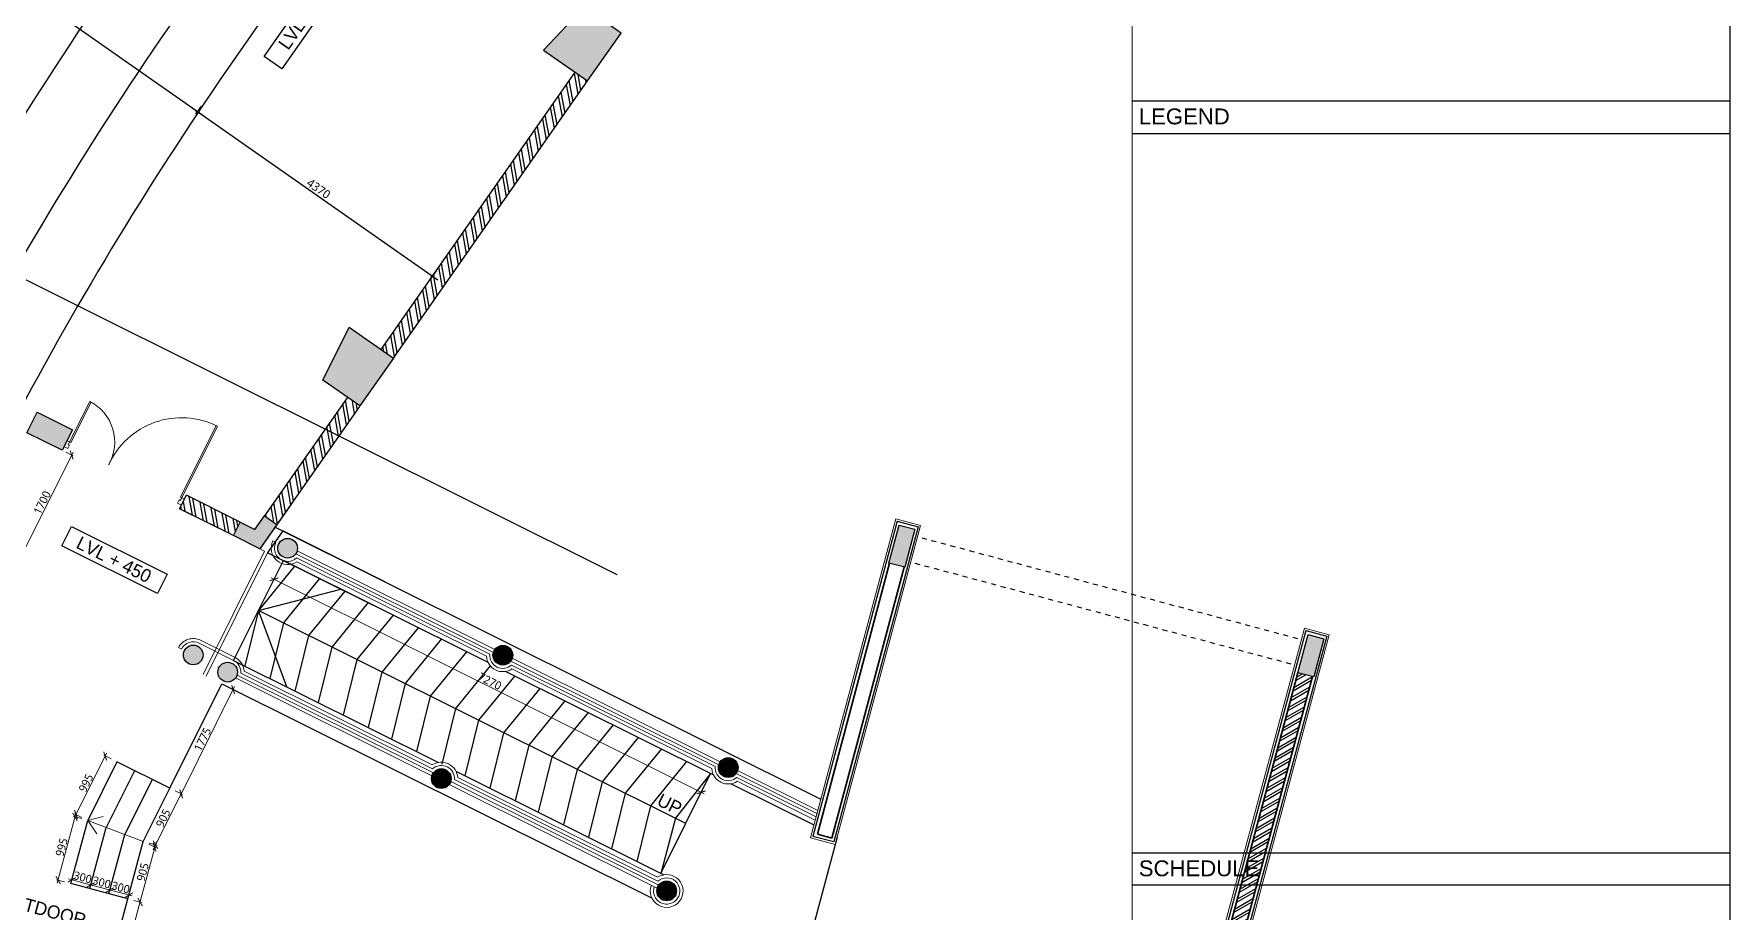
# Model space of a CAD drawing. Header units: millimetres. Extents: x 897770 to 1185420, y -692043 to -233237.
# Drawn here: x 955685 to 981518, y -271946 to -258568 of the extents above; entities that cross this region are included whole.
import ezdxf
from ezdxf.enums import TextEntityAlignment as Align

# ---------------------------------------------------------------- set-up
doc = ezdxf.new("R2010")
doc.units = ezdxf.units.MM
doc.header["$MEASUREMENT"] = 0
doc.header["$PDMODE"] = 67
doc.linetypes.add('Dash', pattern=[6, 3, -3])
doc.layers.get('Defpoints').update_dxf_attribs({"color": 6})
for name, color, linetype in [('A-Anno Tags', 6, 'Continuous'), ('A-Elevation', 4, 'Continuous'), ('A-Steps', 3, 'Continuous'), ('A-Wall Patt', 8, 'Continuous'), ('S-Conc Patt', 9, 'Continuous')]:
    doc.layers.add(name, color=color, linetype=linetype)
for name, color, linetype, lineweight in [('A-Detail Lines', 8, 'Continuous', 25), ('A-Wall Sec', 1, 'Continuous', 30), ('Ann_TitleBlock 2', 5, 'Continuous', 25), ('Anno_Tittleblock', 5, 'Continuous', 13), ('ele l', 6, 'Continuous', 15), ('elevation', 4, 'Continuous', 13), ('S-Concrete', 40, 'Continuous', 30), ('ST CLADDING PLAN', 6, 'Continuous', 9), ('stone light', 8, 'Continuous', 25), ('text', 7, 'Continuous', 5)]:
    doc.layers.add(name, color=color, linetype=linetype, lineweight=lineweight)
doc.styles.get("Standard").update_dxf_attribs({"font": 'trebuc.ttf'})
doc.styles.add('TITLE', font='swissel.ttf', dxfattribs={"height": 4.3})
doc.dimstyles.new('ABLA_WD_L @ 50', dxfattribs={"dimscale": 50, "dimtxt": 2.5, "dimasz": 2, "dimexe": 0.5, "dimexo": 0.25, "dimgap": 0.3, "dimtad": 1, "dimdec": 0, "dimrnd": 5, "dimzin": 0, "dimdsep": 46, "dimtxsty": 'Standard', "dimblk": 'ARCHTICK', "dimcen": 0.2, "dimdle": 1, "dimclrd": 251, "dimclre": 8, "dimadec": 0, "dimazin": 0, "dimtfac": 1, "dimtdec": 0, "dimtofl": 0, "dimtmove": 0, "dimatfit": 0, "dimfxl": 2, "dimfxlon": 1, "dimtolj": 1, "dimtzin": 0, "dimlwd": -1, "dimlwe": -1, "dimarcsym": 0})
doc.dimstyles.new('IIITD_WD_M @ 100', dxfattribs={"dimscale": 100, "dimtxt": 1.3, "dimasz": 0.75, "dimexe": 0.5, "dimexo": 0.25, "dimgap": 0.3, "dimtad": 1, "dimdec": 0, "dimrnd": 1, "dimzin": 0, "dimdsep": 46, "dimtxsty": 'Standard', "dimblk": 'ARCHTICK', "dimcen": 0.2, "dimdle": 1, "dimclrd": 8, "dimclre": 9, "dimadec": 0, "dimazin": 0, "dimtfac": 1, "dimtdec": 0, "dimtofl": 0, "dimtmove": 0, "dimatfit": 0, "dimfxl": 1, "dimtolj": 1, "dimtzin": 0, "dimlwd": -1, "dimlwe": -1, "dimarcsym": 0})
pattern_1 = [(135, (384534.61, -897154.88), (-106.066017, -106.066017), []), (135, (384534.61, -897084.17), (-106.066017, -106.066017), [])]

# ---------------------------------------------------------------- blocks, each defined once
blk = doc.blocks.new('block outer')
at = {"layer": 'S-Conc Patt'}
for points in [[(858410, -272461, 1), (858582, -272216, 1)], [(857012, -274107, -1), (857104, -273821, -1)], [(857497, -274349, 1), (857669, -274103, 1)]]:
    blk.add_hatch(color=256, dxfattribs=at).paths.add_polyline_path(points)
h = blk.add_hatch(color=256, dxfattribs=at)
edge = h.paths.add_edge_path()
edge.add_arc((861774, -273968), 150, 0, 360)
h = blk.add_hatch(color=256, dxfattribs=at)
edge = h.paths.add_edge_path()
edge.add_arc((865206, -275680), 150, 0, 360)
h = blk.add_hatch(color=256, dxfattribs=at)
edge = h.paths.add_edge_path()
edge.add_arc((860837, -275848), 150, 0, 360)
h = blk.add_hatch(color=256, dxfattribs=at)
edge = h.paths.add_edge_path()
edge.add_arc((864269, -277559), 150, 0, 360)
at = {"layer": 'A-Steps'}
for p, q in [((858423, -272074), (858191, -272406)), ((859985, -272853), (858423, -272074)), ((859806, -273211), (858191, -272406))]:
    blk.add_line(p, q, dxfattribs=at)
at = {"layer": 'ele l'}
for p, q in [((858146, -272383), (857209, -274263)), ((858191, -272406), (857254, -274285)), ((858003, -272312), (858146, -272383))]:
    blk.add_line(p, q, dxfattribs=at)
at = {"layer": 'S-Concrete'}
for centre in [(858496, -272338), (857058, -273964), (861774, -273968), (857583, -274226), (865206, -275680), (860837, -275848), (864269, -277559)]:
    blk.add_circle(centre, 150, dxfattribs=at)
blk = doc.blocks.new('perg colmn')
at = {"layer": 'S-Conc Patt'}
for points in [[(867808, -271985), (867652, -272565), (867894, -272629), (868049, -272050)], [(874038, -273654), (873883, -274234), (874124, -274299), (874279, -273719)]]:
    blk.add_hatch(color=256, dxfattribs=at).paths.add_polyline_path(points)
at = {"layer": 'S-Concrete', "elevation": 0}
blk.add_lwpolyline([(867652, -272565), (867808, -271985), (868049, -272050), (867894, -272629)], close=True, dxfattribs=at)
at = {"layer": 'S-Concrete'}
blk.add_lwpolyline([(873883, -274234), (874038, -273654), (874279, -273719), (874124, -274299)], close=True, dxfattribs=at)
blk = doc.blocks.new('ewtwert')
at = {"layer": 'A-Detail Lines', "linetype": 'Dash', "ltscale": 25}
for p, q in [((969197, -172988), (974944, -174528)), ((969094, -173374), (974841, -174914))]:
    blk.add_line(p, q, dxfattribs=at)
blk = doc.blocks.new('Col BIG')
at = {"layer": 'S-Concrete'}
blk.add_lwpolyline([(430436, -150129), (431326, -150129), (431326, -150816), (430436, -150949)], close=True, dxfattribs=at)
blk = doc.blocks.new('Sttruct Acad')
at = {"layer": 'S-Conc Patt'}
for points in [[(522091, -159620), (522179, -160214), (521833, -160266), (521744, -159672)], [(525876, -163594), (524986, -163594), (524986, -162907), (525876, -162774)], [(531032, -163594), (531922, -163594), (531922, -162907), (531032, -162774)], [(522264, -163149), (522492, -163115), (522529, -163364), (522781, -163364), (522781, -163594), (522331, -163594)]]:
    blk.add_hatch(color=256, dxfattribs=at).paths.add_polyline_path(points)
at = {"layer": 'S-Concrete'}
for points in [[(522091, -159620), (522179, -160214), (521833, -160266), (521744, -159672), (522091, -159620)], [(522264, -163149), (522492, -163115), (522529, -163364), (522781, -163364), (522781, -163594), (522331, -163594), (522264, -163149)]]:
    blk.add_lwpolyline(points, dxfattribs=at)
at = {"layer": 'S-Concrete', "rotation": 180}
blk.add_blockref('Col BIG', (956313, -313723), dxfattribs=at)
at = {"layer": 'S-Concrete', "xscale": -0.9999999999999996, "rotation": 180}
blk.add_blockref('Col BIG', (100595, -313723), dxfattribs=at)
blk = doc.blocks.new('Big Door Garbage')
at = {"layer": 'A-Detail Lines', "lineweight": 18}
for centre, radius, start, end in [((-12515, 128703), 515, 270, 3.8969), ((-11085, 128703), 915, 177.8078, 270)]:
    blk.add_arc(centre, radius, start, end, dxfattribs=at)
at = {"layer": 'ele l', "lineweight": 18}
for p, q in [((-12550, 128778), (-12500, 128778)), ((-12550, 128703), (-12550, 128778)), ((-12550, 128703), (-12515, 128703)), ((-12515, 128738), (-12500, 128738)), ((-12515, 128703), (-12515, 128738)), ((-12515, 128703), (-12515, 128188)), ((-12499, 128703), (-12515, 128703)), ((-12500, 128778), (-12500, 128738)), ((-12499, 128703), (-12499, 128188)), ((-11101, 128703), (-11101, 127788)), ((-11101, 128703), (-11085, 128703)), ((-11100, 128778), (-11100, 128738)), ((-11050, 128778), (-11100, 128778)), ((-11085, 128738), (-11100, 128738)), ((-11085, 128703), (-11085, 128738)), ((-11050, 128703), (-11085, 128703)), ((-11085, 128703), (-11085, 127788)), ((-11050, 128703), (-11050, 128778))]:
    blk.add_line(p, q, dxfattribs=at)
blk = doc.blocks.new('_ArchTick')
at = {"color": 0, "linetype": 'ByBlock', "const_width": 0.15}
blk.add_lwpolyline([(-0.5, -0.5), (0.5, 0.5)], dxfattribs=at)
blk = doc.blocks.new('*D212')
at = {"layer": 'A-Anno Tags', "color": 9, "transparency": 16777216}
for p, q in [((543531, -462122), (543531, -462272)), ((547899, -462122), (547899, -462272))]:
    blk.add_line(p, q, dxfattribs=at)
at = {"layer": 'A-Anno Tags', "color": 8, "transparency": 16777216}
blk.add_line((543431, -462222), (547999, -462222), dxfattribs=at)
at = {"layer": 'Defpoints', "color": 0, "linetype": 'Continuous', "transparency": 16777216}
for p in [(543531, -461010), (547899, -461010), (547899, -462222)]:
    blk.add_point(p, dxfattribs=at)
at = {"layer": 'A-Anno Tags', "color": 8, "linetype": 'Continuous', "transparency": 16777216, "xscale": 50, "yscale": 50, "zscale": 50, "rotation": 180}
blk.add_blockref('_ArchTick', (543531, -462222), dxfattribs=at)
at = {"layer": 'A-Anno Tags', "color": 8, "linetype": 'Continuous', "transparency": 16777216, "xscale": 50, "yscale": 50, "zscale": 50}
blk.add_blockref('_ArchTick', (547899, -462222), dxfattribs=at)
at = {"layer": 'A-Anno Tags', "color": 0, "linetype": 'Continuous', "transparency": 16777216, "insert": (545715, -462126), "char_height": 130, "attachment_point": 5}
blk.add_mtext('\\A1;4370', dxfattribs=at)
blk = doc.blocks.new('*D213')
at = {"layer": 'A-Anno Tags', "color": 9, "transparency": 16777216}
for p, q in [((536931, -462122), (536931, -462272)), ((543531, -462122), (543531, -462272))]:
    blk.add_line(p, q, dxfattribs=at)
at = {"layer": 'A-Anno Tags', "color": 8, "transparency": 16777216}
blk.add_line((543631, -462222), (536831, -462222), dxfattribs=at)
at = {"layer": 'Defpoints', "color": 0, "linetype": 'Continuous', "transparency": 16777216}
for p in [(536931, -461010), (543531, -461010), (536931, -462222)]:
    blk.add_point(p, dxfattribs=at)
at = {"layer": 'A-Anno Tags', "color": 8, "linetype": 'Continuous', "transparency": 16777216, "xscale": 50, "yscale": 50, "zscale": 50, "rotation": 180}
blk.add_blockref('_ArchTick', (536931, -462222), dxfattribs=at)
at = {"layer": 'A-Anno Tags', "color": 8, "linetype": 'Continuous', "transparency": 16777216, "xscale": 50, "yscale": 50, "zscale": 50}
blk.add_blockref('_ArchTick', (543531, -462222), dxfattribs=at)
at = {"layer": 'A-Anno Tags', "color": 0, "linetype": 'Continuous', "transparency": 16777216, "insert": (540231, -462126), "char_height": 130, "attachment_point": 5}
blk.add_mtext('\\A1;6600', dxfattribs=at)
blk = doc.blocks.new('*D933')
at = {"layer": 'Defpoints', "color": 0, "transparency": 16777216}
for p in [(959484, -266591, 0), (959341, -266878), (965991, -269835, 0)]:
    blk.add_point(p, dxfattribs=at)
at = {"layer": 'text', "color": 8, "transparency": 16777216}
for p, q in [((959385, -266789), (959330, -266901)), ((965893, -270033), (965837, -270145))]:
    blk.add_line(p, q, dxfattribs=at)
at = {"layer": 'text', "color": 251, "transparency": 16777216}
blk.add_line((965893, -270145), (959296, -266856), dxfattribs=at)
at = {"layer": 'text', "color": 251, "transparency": 16777216, "xscale": 100, "yscale": 100, "zscale": 100}
for p, rotation in [((959341, -266878), 153.5020281023423), ((965848, -270122), 333.5020281023423)]:
    blk.add_blockref('_ArchTick', p, dxfattribs=dict(at, rotation=rotation))
at = {"layer": 'text', "color": 0, "transparency": 16777216, "insert": (962629, -268430), "char_height": 125, "attachment_point": 5, "rotation": 333.502}
blk.add_mtext('\\A1;7270', dxfattribs=at)
blk = doc.blocks.new('*D934')
at = {"layer": 'Defpoints', "color": 0, "transparency": 16777216}
for p in [(955667, -264688, 0), (956260, -264984), (954908, -266209, 0)]:
    blk.add_point(p, dxfattribs=at)
at = {"layer": 'text', "color": 251, "transparency": 16777216}
blk.add_line((955479, -266550), (956283, -264939), dxfattribs=at)
at = {"layer": 'text', "color": 8, "transparency": 16777216}
for p, q in [((956171, -264939), (956283, -264995)), ((955412, -266461), (955524, -266516))]:
    blk.add_line(p, q, dxfattribs=at)
at = {"layer": 'text', "color": 251, "transparency": 16777216, "xscale": 100, "yscale": 100, "zscale": 100}
for p, rotation in [((956260, -264984), 63.50202810234309), ((955502, -266505), 243.5020281023431)]:
    blk.add_blockref('_ArchTick', p, dxfattribs=dict(at, rotation=rotation))
at = {"layer": 'text', "color": 0, "transparency": 16777216, "insert": (955811, -265709), "char_height": 125, "attachment_point": 5, "rotation": 63.502}
blk.add_mtext('\\A1;1700', dxfattribs=at)
blk = doc.blocks.new('*D939')
at = {"layer": 'Defpoints', "color": 0, "transparency": 16777216}
for p in [(956312, -270498), (956505, -270549, 0), (956247, -271511, 0)]:
    blk.add_point(p, dxfattribs=at)
at = {"layer": 'text', "color": 251, "transparency": 16777216}
blk.add_line((956041, -271508), (956325, -270449), dxfattribs=at)
at = {"layer": 'text', "color": 8, "transparency": 16777216}
for p, q in [((956408, -270523), (956288, -270491)), ((956151, -271485), (956030, -271453))]:
    blk.add_line(p, q, dxfattribs=at)
at = {"layer": 'text', "color": 251, "transparency": 16777216, "xscale": 100, "yscale": 100, "zscale": 100}
for p, rotation in [((956312, -270498), 75.0000064249431), ((956054, -271459), 255.000006424943)]:
    blk.add_blockref('_ArchTick', p, dxfattribs=dict(at, rotation=rotation))
at = {"layer": 'text', "color": 0, "transparency": 16777216, "insert": (956107, -270958), "char_height": 125, "attachment_point": 5, "rotation": 75}
blk.add_mtext('\\A1;995', dxfattribs=at)
blk = doc.blocks.new('*D896')
at = {"layer": 'Defpoints', "color": 0, "transparency": 16777216}
for p in [(956949, -269658, 0), (956326, -270460), (956505, -270549, 0)]:
    blk.add_point(p, dxfattribs=at)
at = {"layer": 'text', "color": 251, "transparency": 16777216}
blk.add_line((956793, -269524), (956304, -270505), dxfattribs=at)
at = {"layer": 'text', "color": 8, "transparency": 16777216}
for p, q in [((956860, -269614), (956748, -269558)), ((956416, -270505), (956304, -270449))]:
    blk.add_line(p, q, dxfattribs=at)
at = {"layer": 'text', "color": 251, "transparency": 16777216, "xscale": 100, "yscale": 100, "zscale": 100}
for p, rotation in [((956770, -269569), 63.50204527759618), ((956326, -270460), 243.5020452775962)]:
    blk.add_blockref('_ArchTick', p, dxfattribs=dict(at, rotation=rotation))
at = {"layer": 'text', "color": 0, "transparency": 16777216, "insert": (956478, -269979), "char_height": 125, "attachment_point": 5, "rotation": 63.502}
blk.add_mtext('\\A1;995', dxfattribs=at)
blk = doc.blocks.new('*D940')
at = {"layer": 'Defpoints', "color": 0, "transparency": 16777216}
for p in [(957117, -271744, 0), (957302, -271794), (956657, -273459, 0)]:
    blk.add_point(p, dxfattribs=at)
at = {"layer": 'text', "color": 251, "transparency": 16777216}
blk.add_line((956830, -273558), (957315, -271745), dxfattribs=at)
at = {"layer": 'text', "color": 8, "transparency": 16777216}
for p, q in [((957206, -271768), (957327, -271800)), ((956746, -273483), (956867, -273516))]:
    blk.add_line(p, q, dxfattribs=at)
at = {"layer": 'text', "color": 251, "transparency": 16777216, "xscale": 100, "yscale": 100, "zscale": 100}
for p, rotation in [((957302, -271794), 75.00000642494923), ((956843, -273509), 255.0000064249493)]:
    blk.add_blockref('_ArchTick', p, dxfattribs=dict(at, rotation=rotation))
at = {"layer": 'text', "color": 0, "transparency": 16777216, "insert": (956997, -272631), "char_height": 125, "attachment_point": 5, "rotation": 75}
blk.add_mtext('\\A1;1775', dxfattribs=at)
blk = doc.blocks.new('*D941')
at = {"layer": 'Defpoints', "color": 0, "transparency": 16777216}
for p in [(957351, -270870, 0), (957537, -270920), (957117, -271744, 0)]:
    blk.add_point(p, dxfattribs=at)
at = {"layer": 'text', "color": 251, "transparency": 16777216}
blk.add_line((957290, -271842), (957550, -270871), dxfattribs=at)
at = {"layer": 'text', "color": 8, "transparency": 16777216}
for p, q in [((957440, -270894), (957561, -270926)), ((957206, -271768), (957327, -271800))]:
    blk.add_line(p, q, dxfattribs=at)
at = {"layer": 'text', "color": 251, "transparency": 16777216, "xscale": 100, "yscale": 100, "zscale": 100}
for p, rotation in [((957537, -270920), 75.00000642608899), ((957302, -271794), 255.000006426089)]:
    blk.add_blockref('_ArchTick', p, dxfattribs=dict(at, rotation=rotation))
at = {"layer": 'text', "color": 0, "transparency": 16777216, "insert": (957343, -271336), "char_height": 125, "attachment_point": 5, "rotation": 75}
blk.add_mtext('\\A1;905', dxfattribs=at)
blk = doc.blocks.new('*D897')
at = {"layer": 'Defpoints', "color": 0, "transparency": 16777216}
for p in [(958547, -268470, 0), (957755, -270060, 0), (957927, -270146)]:
    blk.add_point(p, dxfattribs=at)
at = {"layer": 'text', "color": 251, "transparency": 16777216}
blk.add_line((958742, -268511), (957905, -270190), dxfattribs=at)
at = {"layer": 'text', "color": 8, "transparency": 16777216}
for p, q in [((958630, -268512), (958742, -268567)), ((957837, -270101), (957949, -270157))]:
    blk.add_line(p, q, dxfattribs=at)
at = {"layer": 'text', "color": 251, "transparency": 16777216, "xscale": 100, "yscale": 100, "zscale": 100}
for p, rotation in [((958719, -268556), 63.50204527760545), ((957927, -270146), 243.5020452776054)]:
    blk.add_blockref('_ArchTick', p, dxfattribs=dict(at, rotation=rotation))
at = {"layer": 'text', "color": 0, "transparency": 16777216, "insert": (958253, -269316), "char_height": 125, "attachment_point": 5, "rotation": 63.502}
blk.add_mtext('\\A1;1775', dxfattribs=at)
blk = doc.blocks.new('*D898')
at = {"layer": 'Defpoints', "color": 0, "transparency": 16777216}
for p in [(957755, -270060, 0), (957351, -270870, 0), (957523, -270956)]:
    blk.add_point(p, dxfattribs=at)
at = {"layer": 'text', "color": 251, "transparency": 16777216}
blk.add_line((957949, -270101), (957501, -271000), dxfattribs=at)
at = {"layer": 'text', "color": 8, "transparency": 16777216}
for p, q in [((957837, -270101), (957949, -270157)), ((957434, -270911), (957545, -270967))]:
    blk.add_line(p, q, dxfattribs=at)
at = {"layer": 'text', "color": 251, "transparency": 16777216, "xscale": 100, "yscale": 100, "zscale": 100}
for p, rotation in [((957927, -270146), 63.50204527358547), ((957523, -270956), 243.5020452735855)]:
    blk.add_blockref('_ArchTick', p, dxfattribs=dict(at, rotation=rotation))
at = {"layer": 'text', "color": 0, "transparency": 16777216, "insert": (957654, -270515), "char_height": 125, "attachment_point": 5, "rotation": 63.502}
blk.add_mtext('\\A1;905', dxfattribs=at)
blk = doc.blocks.new('*D942')
at = {"layer": 'Defpoints', "color": 0, "transparency": 16777216}
for p in [(956827, -271666, 0), (956842, -271610), (957117, -271744, 0)]:
    blk.add_point(p, dxfattribs=at)
at = {"layer": 'text', "color": 251, "transparency": 16777216}
blk.add_line((957180, -271701), (956794, -271597), dxfattribs=at)
at = {"layer": 'text', "color": 8, "transparency": 16777216}
for p, q in [((956830, -271654), (956848, -271586)), ((957120, -271732), (957138, -271664))]:
    blk.add_line(p, q, dxfattribs=at)
at = {"layer": 'text', "color": 251, "transparency": 16777216, "xscale": 100, "yscale": 100, "zscale": 100}
for p, rotation in [((956842, -271610), 165.0000064249966), ((957132, -271688), 345.0000064249966)]:
    blk.add_blockref('_ArchTick', p, dxfattribs=dict(at, rotation=rotation))
at = {"layer": 'text', "color": 0, "transparency": 16777216, "insert": (957007, -271573), "char_height": 125, "attachment_point": 5, "rotation": 345}
blk.add_mtext('\\A1;300', dxfattribs=at)
blk = doc.blocks.new('*D943')
at = {"layer": 'Defpoints', "color": 0, "transparency": 16777216}
for p in [(956537, -271589, 0), (956552, -271532), (956827, -271666, 0)]:
    blk.add_point(p, dxfattribs=at)
at = {"layer": 'text', "color": 251, "transparency": 16777216}
blk.add_line((956890, -271623), (956504, -271519), dxfattribs=at)
at = {"layer": 'text', "color": 8, "transparency": 16777216}
for p, q in [((956540, -271577), (956559, -271508)), ((956830, -271654), (956848, -271586))]:
    blk.add_line(p, q, dxfattribs=at)
at = {"layer": 'text', "color": 251, "transparency": 16777216, "xscale": 100, "yscale": 100, "zscale": 100}
for p, rotation in [((956552, -271532), 165.0000064260891), ((956842, -271610), 345.0000064260891)]:
    blk.add_blockref('_ArchTick', p, dxfattribs=dict(at, rotation=rotation))
at = {"layer": 'text', "color": 0, "transparency": 16777216, "insert": (956717, -271495), "char_height": 125, "attachment_point": 5, "rotation": 345}
blk.add_mtext('\\A1;300', dxfattribs=at)
blk = doc.blocks.new('*D944')
at = {"layer": 'Defpoints', "color": 0, "transparency": 16777216}
for p in [(956262, -271455), (956247, -271511, 0), (956537, -271589, 0)]:
    blk.add_point(p, dxfattribs=at)
at = {"layer": 'text', "color": 251, "transparency": 16777216}
blk.add_line((956600, -271545), (956214, -271442), dxfattribs=at)
at = {"layer": 'text', "color": 8, "transparency": 16777216}
for p, q in [((956251, -271499), (956269, -271431)), ((956540, -271577), (956559, -271508))]:
    blk.add_line(p, q, dxfattribs=at)
at = {"layer": 'text', "color": 251, "transparency": 16777216, "xscale": 100, "yscale": 100, "zscale": 100}
for p, rotation in [((956262, -271455), 165.0000064260891), ((956552, -271532), 345.0000064260891)]:
    blk.add_blockref('_ArchTick', p, dxfattribs=dict(at, rotation=rotation))
at = {"layer": 'text', "color": 0, "transparency": 16777216, "insert": (956428, -271418), "char_height": 125, "attachment_point": 5, "rotation": 345}
blk.add_mtext('\\A1;300', dxfattribs=at)
blk = doc.blocks.new('IIITD WD A1- L Format Library')
for p, q in [((870, -7.57), (870, 573.91)), ((775, 499.74), (870, 499.74)), ((775, 494.57), (870, 494.57)), ((775, 380.26), (870, 380.26)), ((870, 375.1), (775, 375.1))]:
    blk.add_line(p, q)
at = {"layer": 'Anno_Tittleblock', "color": 5}
blk.add_lwpolyline([(0, -7.57), (775, -7.57), (775, 573.91), (0, 573.91)], close=True, dxfattribs=at)
at = {"char_height": 2.5175, "attachment_point": 1}
for s, insert in [('{\\fSwis721 LtEx BT|b0|i0|c0|p34;LEGEND}', (776.07, 498.53)), ('{\\fSwis721 LtEx BT|b0|i0|c0|p34;SCHEDULE }', (776.07, 379.06))]:
    blk.add_mtext(s, dxfattribs=dict(at, insert=insert))
at = {"style": 'TITLE'}
for tag, p, height in [('PROJECT NAME 1', (779.17, 137.4), 2.98), ('PROJECT NAME 2', (779.17, 132.23), 2.98), ('PROJECT_NAME_3', (779.17, 127.37), 2.98), ('1:100@A1', (818.06, 91.92), 2.25), ('03.04.11', (821.96, 84.64), 2.25), ('A-2.03', (844.81, 84.28), 4), ('AC', (827.5, 76.14), 2.25), ('A', (858.85, 75.94), 3.66)]:
    blk.add_attdef(tag, p, '', height=height, dxfattribs=at)
for p in [(780.3, 113.01), (780.3, 106.37)]:
    blk.add_attdef('FIRST FLOOR PLAN', text='', height=3.39, dxfattribs=at).set_placement(p, align=Align.TOP_LEFT)
blk = doc.blocks.new('ertgergerg')
at = {"layer": 'A-Wall Patt'}
h = blk.add_hatch(dxfattribs=at)
h.set_pattern_fill('ANSI32', color=256, scale=400, angle=90, style=0)
h.set_pattern_definition([(135, (384534.61, -897154.88), (-106.066017, -106.066017), []), (135, (384534.61, -897084.17), (-106.066017, -106.066017), [])])
h.paths.add_polyline_path([(547898.7, -458432.8), (547898.7, -463588.2), (548128.7, -463588.2), (548128.7, -458432.8)])
h = blk.add_hatch(dxfattribs=at)
h.set_pattern_fill('ANSI32', color=256, scale=400, angle=90, style=0)
h.set_pattern_definition(pattern_1)
h.paths.add_polyline_path([(547898.7, -466683.7), (548128.7, -466683.7), (548128.7, -464486.5), (547898.7, -464486.5)])
h = blk.add_hatch(dxfattribs=at)
h.set_pattern_fill('ANSI32', color=256, scale=400, angle=90, style=0)
h.set_pattern_definition(pattern_1)
h.paths.add_polyline_path([(547683.6, -467200.2), (547649.6, -466972.7), (546744.2, -467108.1), (546778.2, -467335.6)])
at = {"layer": 'A-Anno Tags'}
blk.add_lwpolyline([(543879.9, -460951.5), (543879.9, -459323.3), (544209.9, -459323.3), (544209.9, -460951.5)], close=True, dxfattribs=at)
at = {"layer": 'A-Detail Lines'}
blk.add_lwpolyline([(547351.7, -467249.7), (547351.7, -467249.8)], dxfattribs=at)
blk.add_lwpolyline([(547351.7, -467249.7), (547351.7, -467249.8)], dxfattribs=at)
at = {"layer": 'A-Elevation'}
for radius, start, end in [(60666.1, 172.903079, 187.096801), (59566.1, 172.929033, 187.070845), (58466.1, 172.955964, 187.043912), (57366.1, 172.983928, 187.015946), (56266.1, 173.01299, 186.98689), (55166.1, 173.0432, 186.95667), (54066.1, 173.07465, 186.92522)]:
    blk.add_arc((597597.2, -461010.5), radius, start, end, dxfattribs=at)
at = {"layer": 'A-Wall Sec'}
for points in [[(547898.7, -463588.2), (547898.7, -458432.8)], [(548128.7, -463588.2), (548128.7, -458432.8)], [(547898.7, -464486.5), (547898.7, -466683.7)], [(548128.7, -464486.5), (548128.7, -466683.7)], [(547649.6, -466972.7), (546744.2, -467108.1)], [(546778.2, -467335.6), (546744.2, -467108.1)], [(547683.6, -467200.2), (546778.2, -467335.6)]]:
    blk.add_lwpolyline(points, dxfattribs=at)
at = {"layer": 'A-Detail Lines', "xscale": -1.333330619616948, "yscale": 1.333330619616948, "zscale": 1.33333061961695, "rotation": 188.5020586812533}
blk.add_blockref('Big Door Garbage', (535954.5, -295276.5), dxfattribs=at)
at = {"layer": 'A-Wall Sec', "rotation": 90}
blk.add_blockref('Sttruct Acad', (384534.6, -989464.5), dxfattribs=at)
at = {"layer": 'A-Anno Tags', "insert": (544033.7, -459446.7), "char_height": 200, "attachment_point": 6, "rotation": 90}
blk.add_mtext('{\\fCentury Gothic|b0|i0|c0|p34;LVL + 450}', dxfattribs=at)
at = {"layer": 'A-Anno Tags', "linetype": 'Continuous'}
dim = blk.add_linear_dim(base=(536931.1, -462222.3), p1=(543531.1, -461010.5), p2=(536931.1, -461010.5), angle=180, dimstyle='IIITD_WD_M @ 100', override={"dimblk": 'ArchTick'}, dxfattribs=at)
dim.commit()
dim.dimension.update_dxf_attribs({"geometry": '*D213', "text_midpoint": (540231.1, -462126)})
dim = blk.add_linear_dim(base=(547898.7, -462222.3), p1=(543531.1, -461010.5), p2=(547898.7, -461010.5), angle=180, text='4370', dimstyle='IIITD_WD_M @ 100', override={"dimblk": 'ArchTick'}, dxfattribs=at)
dim.commit()
dim.dimension.update_dxf_attribs({"geometry": '*D212', "text_midpoint": (545714.9, -462126.2)})

msp = doc.modelspace()

# ---------------------------------------------------------------- hatches: boundary and pattern name
at = {"layer": 'A-Wall Patt'}
h = msp.add_hatch(dxfattribs=at)
h.set_pattern_fill('ANSI32', color=256, scale=300, angle=345, style=0)
h.set_pattern_definition([(30, (971312.26, -281881.84), (-56.25, 97.42786), []), (30, (971363.48, -281895.57), (-56.25, 97.42786), [])])
h.paths.add_polyline_path([(967814.1, -295766.2), (967591.9, -295706.7), (966763.7, -298797.6), (966985.9, -298857.2)])
h.paths.add_polyline_path([(966830.6, -299436.7), (966608.4, -299377.2), (965702.6, -302757.9), (965924.7, -302817.4)])
h.paths.add_polyline_path([(969121.3, -289999), (969343.5, -290058.5), (970094.1, -287257.4), (969871.9, -287197.8)])
h.paths.add_polyline_path([(969017.8, -290385.4), (968975.1, -290544.7), (969197.3, -290604.2), (969239.9, -290444.9)])
h.paths.add_polyline_path([(969042, -291183.7), (968819.8, -291124.2), (967747.2, -295127.1), (967969.4, -295186.6)])
h.paths.add_polyline_path([(971379.1, -282461.4), (971157, -282401.9), (970829.5, -283623.9), (971051.7, -283683.4)])
h.paths.add_polyline_path([(970948.2, -284069.8), (970726, -284010.3), (970398.6, -285232), (970620.8, -285291.6)])
h.paths.add_polyline_path([(969975.4, -286811.5), (970197.6, -286871), (970465.5, -285871.1), (970243.3, -285811.6)])
h.paths.add_polyline_path([(975157.9, -268359), (974935.7, -268299.5), (973518.7, -273587.9), (973740.8, -273647.4)])
h.paths.add_polyline_path([(972469.1, -277504.9), (972691.3, -277564.5), (973585.5, -274227), (973363.4, -274167.5)])
h.paths.add_polyline_path([(972536, -278144), (972313.8, -278084.5), (971683.6, -280436.3), (971905.8, -280495.9)])
h.paths.add_polyline_path([(971802.3, -280882.2), (971580.1, -280822.7), (971312.3, -281822.3), (971534.4, -281881.8)])

# ---------------------------------------------------------------- linework, layer by layer
at = {"layer": 'A-Anno Tags'}
for p, q in [((965612, -270595.8, 0), (959104.7, -267351.7, 0)), ((957217.7, -269792.1, 0), (956786.9, -270656.1, 0)), ((957486.1, -269926, 0), (957068.9, -270762.9, 0)), ((957350.9, -270869.7, 0), (957754.6, -270059.8, 0)), ((956537.1, -271588.6, 0), (956786.9, -270656.1, 0)), ((956826.8, -271666.2, 0), (957068.9, -270762.9, 0)), ((957116.6, -271743.9, 0), (957350.9, -270869.7, 0))]:
    msp.add_line(p, q, dxfattribs=at)
msp.add_lwpolyline([(956256.2, -266073.6), (957713.5, -266800.1), (957566.2, -267095.5), (956109, -266369)], close=True, dxfattribs=at)
at = {"layer": 'A-Anno Tags', "elevation": 0}
msp.add_lwpolyline([(959534.9, -268515.8), (959104.7, -267351.7), (960361.6, -267028.5)], dxfattribs=at)
at = {"layer": 'A-Detail Lines'}
for p, q in [((968835, -265991.9, 0), (967548.7, -270792.7, 0)), ((969153.8, -266077.3, 0), (967867.4, -270878.1, 0)), ((968835, -265991.9, 0), (969153.8, -266077.3, 0)), ((975055.6, -267658.7, 0), (971630.1, -280442.7, 0)), ((975374.4, -267744.1, 0), (971948.9, -280528.1, 0)), ((975055.6, -267658.7, 0), (975374.4, -267744.1, 0)), ((965396, -280237, 0), (967924.9, -270799, 0)), ((967867.4, -270878.1, 0), (967548.7, -270792.7, 0))]:
    msp.add_line(p, q, dxfattribs=at)
at = {"layer": 'A-Detail Lines', "elevation": 0}
for points in [[(959655, -266676.1), (959104.7, -267351.7), (958896.5, -268197.6)], [(960037.1, -266866.6), (959486.8, -267542.1), (959278.5, -268388.1)], [(960419.1, -267057.1), (959868.9, -267732.6), (959660.6, -268578.5)], [(960772.4, -267233.2), (960222.2, -267908.7), (960013.9, -268754.7)], [(961154.5, -267423.7), (960604.3, -268099.2), (960396, -268945.2)], [(961536.6, -267614.2), (960986.3, -268289.7), (960778, -269135.6)], [(961889.9, -267790.3), (961339.6, -268465.8), (961131.4, -269311.8)], [(962271.9, -267980.8), (961721.7, -268656.3), (961513.4, -269502.2)], [(962635.1, -268194.5), (962103.8, -268846.8), (961895.5, -269692.7)], [(963007.3, -268347.4), (962457.1, -269022.9), (962248.8, -269868.9)], [(963389.4, -268537.9), (962839.1, -269213.4), (962630.9, -270059.3)], [(963771.4, -268728.3), (963221.2, -269403.9), (963012.9, -270249.8)], [(964124.8, -268904.5), (963574.5, -269580), (963366.2, -270425.9)], [(964506.8, -269095), (963956.6, -269770.5), (963748.3, -270616.4)], [(964888.9, -269285.4), (964338.6, -269961), (964130.4, -270806.9)], [(965242.2, -269461.6), (964692, -270137.1), (964483.7, -270983)], [(965624.3, -269652), (965074, -270327.6), (964865.7, -271173.5)], [(965991.2, -269835), (965456.1, -270518), (965232.7, -271356.5)]]:
    msp.add_lwpolyline(points, dxfattribs=at)
at = {"layer": 'A-Steps'}
for p, q in [((959358, -266081.2, 0), (967669.7, -270224.9, 0)), ((958725.5, -268112.4, 0), (959484, -266591, 0)), ((962603.4, -268146.1, 0), (959484, -266591, 0)), ((958725.5, -268112.4, 0), (961844.9, -269667.5, 0)), ((962871.8, -268279.9, 0), (966036, -269857.4, 0)), ((957754.6, -270059.8, 0), (958547, -268470.3, 0)), ((958547, -268470.3, 0), (965099, -271736.8, 0)), ((956949.2, -269658.3, 0), (956505, -270549.3, 0)), ((957754.6, -270059.8, 0), (956949.2, -269658.3, 0)), ((962113.4, -269801.3, 0), (965277.5, -271378.8, 0)), ((965232.7, -271356.5, 0), (965991.2, -269835.1, 0)), ((966304.4, -269991.2, 0), (967564.1, -270619.2, 0)), ((956247.3, -271510.9, 0), (956505, -270549.3, 0)), ((957116.6, -271743.9, 0), (956247.3, -271510.9, 0)), ((956656.9, -273459.4, 0), (957116.6, -271743.9, 0)), ((965233.3, -271803.7, 0), (965233.3, -271803.7, 0))]:
    msp.add_line(p, q, dxfattribs=at)
at = {"layer": 'A-Steps', "elevation": 0}
msp.add_lwpolyline([(932088.7, -258738.5), (937895.9, -262804.8), (942719, -255914.7), (948953.6, -259022.9), (949493.9, -258535.3), (949747.5, -260147), (950132.5, -259610.7), (964561.5, -266804)], dxfattribs=at)
at = {"layer": 'A-Wall Patt', "elevation": 0}
msp.add_lwpolyline([(958723.3, -266211.7), (958007.3, -265854.8)], dxfattribs=at)
at = {"layer": 'A-Wall Sec', "lineweight": 35}
for p, q in [((968715.1, -266632.9, 0), (967617.4, -270759.4, 0)), ((968937.3, -266692, 0), (967839.6, -270818.9, 0)), ((973518.7, -273587.9, 0), (974935.7, -268299.5, 0)), ((973740.8, -273647.4, 0), (975157.9, -268359, 0)), ((967839.6, -270818.9, 0), (967617.4, -270759.4, 0))]:
    msp.add_line(p, q, dxfattribs=at)
at = {"layer": 'elevation', "color": 6}
for p, q in [((959370.2, -266314.7, 0), (959325.5, -266292.4, 0)), ((958200.2, -267850.4, 0), (958725.5, -268112.3, 0)), ((958222.5, -267805.6, 0), (958747.8, -268067.5, 0)), ((957887.3, -267917.8, 0), (957932, -267940.1, 0))]:
    msp.add_line(p, q, dxfattribs=at)
at = {"layer": 'elevation', "color": 6, "elevation": 0}
for points in [[(962683.3, -267990.4), (959672.5, -266489.4)], [(959684.5, -266551.3), (962627.4, -268018.4)], [(962705.6, -267945.6), (959693.7, -266444.1)], [(959690.6, -266610.2), (962577.3, -268049.3)], [(962948, -268122.4), (966115.9, -269701.7)], [(962970.4, -268077.6), (966138.2, -269656.9)], [(961746.4, -269869.8), (958757.4, -268379.7)], [(961768.7, -269825), (958779.8, -268335)], [(958835.6, -268307), (961757.4, -269763.6)], [(958885.8, -268276.1), (961751.9, -269704.9)], [(966060, -269729.7), (962959.3, -268183.9)], [(966009.9, -269760.6), (962964.8, -268242.5)], [(965190, -271474.8), (962089.3, -269929)], [(965184.5, -271416.2), (962139.4, -269898.1)], [(967610.3, -270446.7), (966380.7, -269833.7)], [(966391.9, -269895.1), (967597.1, -270496)], [(966397.4, -269953.8), (967583.9, -270545.3)], [(967623.5, -270397.4), (966403, -269788.9)], [(962011.1, -270001.8), (965179, -271581.1)], [(962033.4, -269957), (965201.3, -271536.3)]]:
    msp.add_lwpolyline(points, dxfattribs=at)
at = {"layer": 'elevation', "color": 6}
for centre, radius, start, end in [((959549.2, -266404, 0), 250, 153.50203, 304.44278), ((959549.2, -266404, 0), 200, 153.50203, 312.57724), ((958111, -268029.4, 0), 250, 63.50203, 153.50203), ((958111, -268029.4, 0), 200, 63.50203, 153.50203), ((958636.3, -268291.2, 0), 200, 355.49576, 63.50203), ((958636.3, -268291.2, 0), 250, 3.47584, 63.50203), ((962826.8, -268034, 0), 250, 183.50203, 303.50203), ((962826.8, -268034, 0), 200, 175.52634, 311.47772), ((961889.9, -269913.4, 0), 250, 3.50203, 123.50203), ((961889.9, -269913.4, 0), 200, 355.52634, 131.47772), ((966259.4, -269745.3, 0), 250, 183.50203, 303.50203), ((966259.4, -269745.3, 0), 200, 175.52634, 311.47772), ((965322.5, -271624.7, 0), 250, 159.2412, 123.50203), ((965322.5, -271624.7, 0), 200, 160.68278, 131.47772)]:
    msp.add_arc(centre, radius, start, end, dxfattribs=at)
at = {"layer": 'ST CLADDING PLAN'}
for p, q in [((968813.8, -265955.1, 0), (967511.9, -270813.9, 0)), ((969190.5, -266056.1, 0), (967888.6, -270914.9, 0)), ((968813.8, -265955.1, 0), (969190.5, -266056.1, 0)), ((975034.4, -267621.9, 0), (971601.2, -280435, 0)), ((975034.4, -267621.9, 0), (975411.1, -267722.9, 0)), ((975411.1, -267722.9, 0), (971977.9, -280535.9, 0)), ((967888.6, -270914.9, 0), (967511.9, -270813.9, 0))]:
    msp.add_line(p, q, dxfattribs=at)
at = {"layer": 'stone light'}
msp.add_line((959607.2, -265725.3, 0), (959126.1, -266412.4, 0), dxfattribs=at)

# ---------------------------------------------------------------- block references
at = {"color": 6}
msp.add_blockref('perg colmn', (101053, 5934.5, 0), dxfattribs=at)
at = {"layer": 'A-Anno Tags', "rotation": 324.9999694224137}
msp.add_blockref('ertgergerg', (778062.6, 430634.9, 0), dxfattribs=at)
at = {"layer": 'A-Steps'}
msp.add_blockref('ewtwert', (10, -93256.6, 0), dxfattribs=at)
at = {"layer": 'Ann_TitleBlock 2', "xscale": 95.87942333735619, "yscale": 95.87942333735619, "zscale": 95.87942333735619}
msp.add_blockref('IIITD WD A1- L Format Library', (898103.1, -307503.1, 0), dxfattribs=at)
at = {"layer": 'elevation', "linetype": 'Dash', "ltscale": 0.5}
msp.add_blockref('block outer', (101053, 5934.5, 0), dxfattribs=at)

# ---------------------------------------------------------------- texts
at = {"layer": 'A-Anno Tags', "char_height": 200, "attachment_point": 6, "rotation": 333.50203}
for s, insert in [('{\\fCentury Gothic|b0|i0|c0|p34;LVL + 450}', (957453, -266850.4)), ('{\\fCentury Gothic|b0|i0|c0|p34;UP}', (965533.5, -270386.3))]:
    msp.add_mtext(s, dxfattribs=dict(at, insert=insert))
at = {"layer": 'text', "insert": (954784.2, -271519.7), "char_height": 200, "width": 2190.339, "attachment_point": 1, "rotation": 345}
msp.add_mtext('\\pi409.17;{\\fCentury Gothic|b0|i0|c0|p34;OUTDOOR \\P\\pi541.74;SEATING}', dxfattribs=at)

# ---------------------------------------------------------------- dimensions: what is measured, and where the dimension line sits
at = {"layer": 'text'}
for p1, p2, distance, picture, middle in [((954908.1, -266209.3, 0), (955666.6, -264687.9, 0), -663.3, '*D934', (955810.7, -265709.5)), ((965991.2, -269835, 0), (959484, -266591, 0), 321.1, '*D933', (962629.4, -268430)), ((958547, -268470.3, 0), (957754.6, -270059.8, 0), 192.4, '*D897', (958252.9, -269316)), ((956949.2, -269658.3, 0), (956505, -270549.3, 0), -199.9, '*D896', (956477.6, -269979.4)), ((956247.3, -271510.9, 0), (956505, -270549.3, 0), 199.9, '*D939', (956106.9, -270958)), ((957116.6, -271743.9, 0), (956826.8, -271666.2, 0), -58.2, '*D942', (957007.1, -271573)), ((956656.9, -273459.4, 0), (957116.6, -271743.9, 0), -192.4, '*D940', (956997, -272631.2))]:
    dim = msp.add_aligned_dim(p1=p1, p2=p2, distance=distance, dimstyle='ABLA_WD_L @ 50', dxfattribs=at)
    dim.commit()
    dim.dimension.update_dxf_attribs({"geometry": picture, "text_midpoint": middle})
for base, p1, p2, angle, picture, middle in [((957523, -270955.6), (957754.6, -270059.8, 0), (957350.9, -270869.7, 0), 63.50205, '*D898', (957654.4, -270515.5)), ((957536.7, -270919.5), (957116.6, -271743.9, 0), (957350.9, -270869.7, 0), 255.00001, '*D941', (957343.5, -271336.2)), ((956262.3, -271454.8), (956537.1, -271588.6, 0), (956247.3, -271510.9, 0), 345.00001, '*D944', (956427.6, -271417.7)), ((956552.1, -271532.4), (956826.8, -271666.2, 0), (956537.1, -271588.6, 0), 345.00001, '*D943', (956717.4, -271495.3))]:
    dim = msp.add_linear_dim(base=base, p1=p1, p2=p2, angle=angle, dimstyle='ABLA_WD_L @ 50', override={"dimtmove": 1}, dxfattribs=at)
    dim.commit()
    dim.dimension.update_dxf_attribs({"geometry": picture, "text_midpoint": middle})

# ---------------------------------------------------------------- leaders
at = {"layer": 'ele l'}
msp.add_leader([(956505, -270549.3, 0), (957350.9, -270869.7, 0)], dimstyle='IIITD_WD_M @ 100', override={"dimasz": 2, "dimclrd": 256, "dimldrblk": 'Open90', "dimfxl": 2, "dimfxlon": 1}, dxfattribs=at)

doc.saveas('drawing.dxf')
